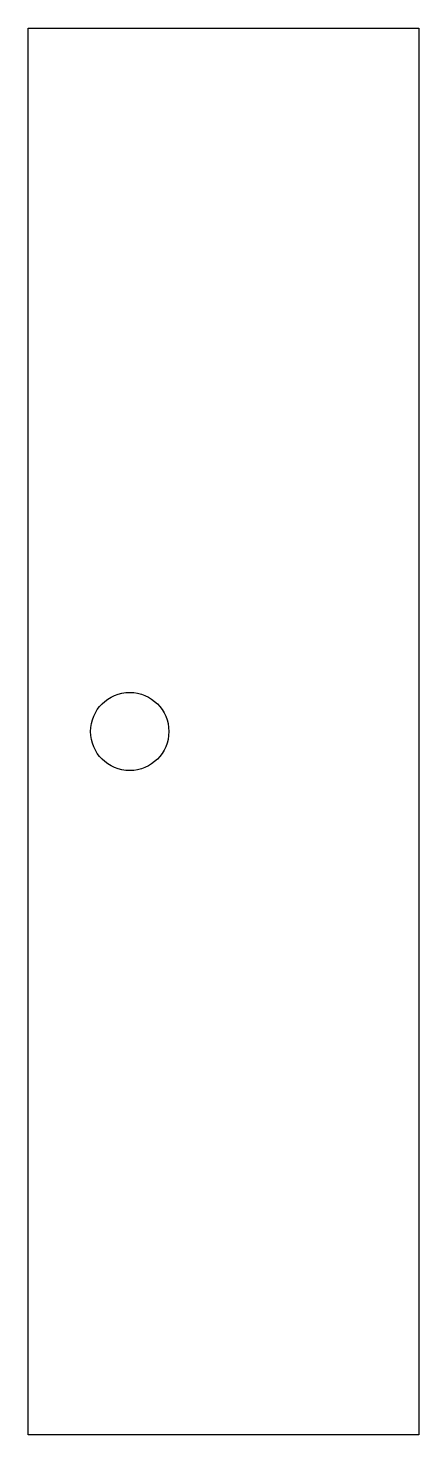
# Model space of a CAD drawing. Header units: millimetres. Extents: x -25 to 25, y -90 to 90.
import ezdxf

# ---------------------------------------------------------------- set-up
doc = ezdxf.new("R2010")
doc.units = ezdxf.units.MM

msp = doc.modelspace()

# ---------------------------------------------------------------- linework, layer by layer
at = {"color": 7, "linetype": 'Continuous', "lineweight": 25}
for p, q in [((-25, 90), (25, 90)), ((-25, -90), (-25, 90)), ((25, 90), (25, -90)), ((25, -90), (-25, -90))]:
    msp.add_line(p, q, dxfattribs=at)
msp.add_circle((-12, 0), 5, dxfattribs=at)

doc.saveas('drawing.dxf')
